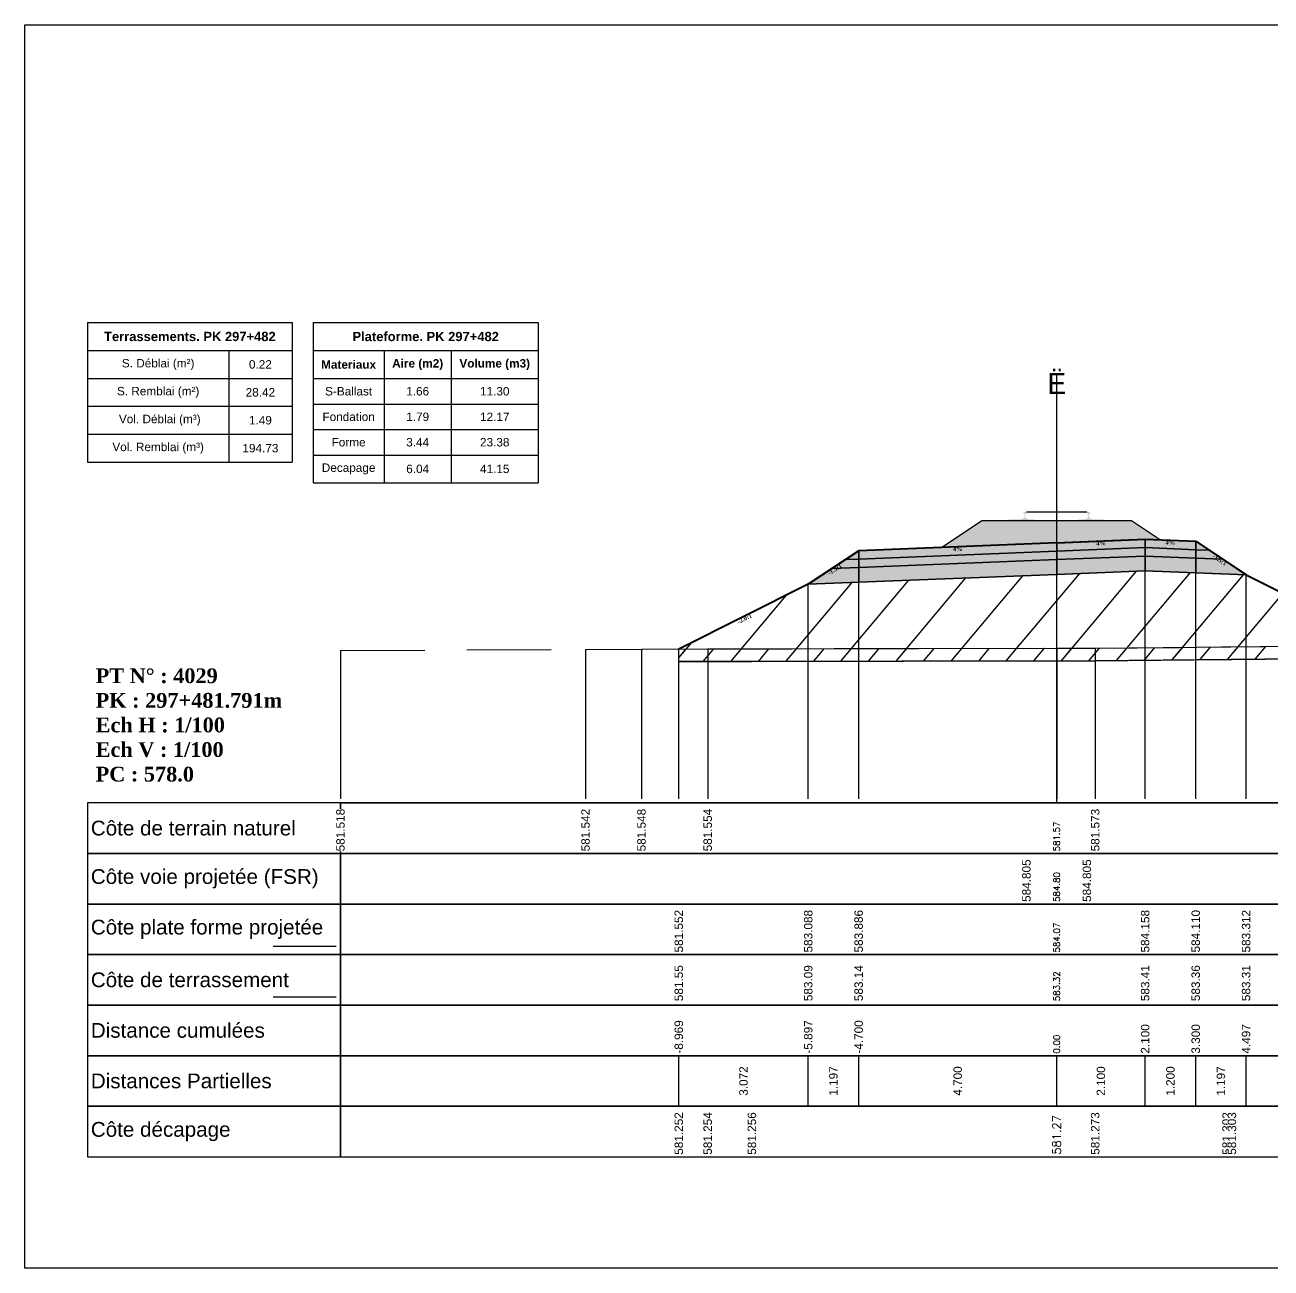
# Model space of a CAD drawing. Header units: millimetres. Extents: x 2762 to 3076, y 916 to 3305.
# Drawn here: x 3026.54 to 3056.12, y 2613.65 to 2643.15 of the extents above; entities that cross this region are included whole.
import ezdxf

# ---------------------------------------------------------------- set-up
doc = ezdxf.new("R2010")
doc.units = ezdxf.units.MM
doc.header["$LTSCALE"] = 2
doc.linetypes.add('CACHE', pattern=[9.525, 6.35, -3.175])
doc.linetypes.add('DASHED', pattern=[0.75, 0.5, -0.25])
for name, color, linetype in [('C-ANNO-TABL', 1, 'Continuous'), ('C-ANNO-TABL-TEXT', 150, 'Continuous'), ('C-ANNO-TABL-TITL', 150, 'Continuous'), ('C-ANNO-TABL-TTBL', 5, 'Continuous'), ('C-ROAD-CORR', 5, 'Continuous'), ('C-ROAD-SCTN', 7, 'Continuous')]:
    doc.layers.add(name, color=color, linetype=linetype)
doc.styles.add('ARIAL', font='arial.ttf')
doc.styles.add('C3D_Etiquette', font='romans.shx')
doc.styles.add('C3D_Profil_Travers', font='romans.shx')
doc.styles.get("Standard").update_dxf_attribs({"font": 'arial.ttf'})

msp = doc.modelspace()

# ---------------------------------------------------------------- hatches: boundary and pattern name
at = {"linetype": 'Continuous', "lineweight": -3}
msp.add_hatch(color=254, dxfattribs=at).paths.add_polyline_path([(3049.812, 2631.205), (3049.812, 2631.39), (3049.927, 2631.411), (3050.275, 2631.411), (3050.275, 2631.416), (3050.201, 2631.416), (3050.201, 2631.426), (3050.202, 2631.427), (3050.204, 2631.428), (3050.205, 2631.428), (3050.225, 2631.43), (3050.228, 2631.43), (3050.231, 2631.432), (3050.259, 2631.442), (3050.262, 2631.443), (3050.263, 2631.445), (3050.264, 2631.446), (3050.265, 2631.45), (3050.266, 2631.457), (3050.267, 2631.466), (3050.268, 2631.477), (3050.268, 2631.501), (3050.267, 2631.516), (3050.267, 2631.523), (3050.266, 2631.529), (3050.265, 2631.533), (3050.265, 2631.535), (3050.264, 2631.539), (3050.263, 2631.54), (3050.262, 2631.542), (3050.261, 2631.543), (3050.26, 2631.544), (3050.244, 2631.549), (3050.242, 2631.551), (3050.241, 2631.552), (3050.24, 2631.553), (3050.24, 2631.556), (3050.24, 2631.574), (3050.241, 2631.578), (3050.242, 2631.581), (3050.244, 2631.583), (3050.246, 2631.585), (3050.249, 2631.586), (3050.25, 2631.586), (3050.254, 2631.587), (3050.258, 2631.588), (3050.261, 2631.588), (3050.265, 2631.588), (3050.27, 2631.588), (3050.273, 2631.588), (3050.276, 2631.588), (3050.28, 2631.588), (3050.283, 2631.588), (3050.287, 2631.588), (3050.292, 2631.588), (3050.295, 2631.588), (3050.299, 2631.587), (3050.303, 2631.586), (3050.304, 2631.586), (3050.306, 2631.585), (3050.309, 2631.583), (3050.311, 2631.581), (3050.312, 2631.578), (3050.312, 2631.574), (3050.312, 2631.556), (3050.312, 2631.553), (3050.312, 2631.552), (3050.311, 2631.551), (3050.309, 2631.549), (3050.293, 2631.544), (3050.292, 2631.543), (3050.29, 2631.542), (3050.289, 2631.54), (3050.289, 2631.539), (3050.288, 2631.535), (3050.287, 2631.533), (3050.287, 2631.529), (3050.286, 2631.523), (3050.285, 2631.516), (3050.285, 2631.501), (3050.285, 2631.477), (3050.286, 2631.466), (3050.287, 2631.457), (3050.288, 2631.45), (3050.289, 2631.446), (3050.29, 2631.445), (3050.291, 2631.443), (3050.293, 2631.442), (3050.322, 2631.432), (3050.325, 2631.43), (3050.328, 2631.43), (3050.348, 2631.428), (3050.349, 2631.428), (3050.35, 2631.427), (3050.351, 2631.426), (3050.351, 2631.416), (3050.277, 2631.416), (3050.277, 2631.411), (3050.481, 2631.411), (3050.613, 2631.38), (3051.447, 2631.38), (3051.578, 2631.411), (3051.782, 2631.411), (3051.782, 2631.416), (3051.708, 2631.416), (3051.708, 2631.426), (3051.709, 2631.427), (3051.711, 2631.428), (3051.712, 2631.428), (3051.732, 2631.43), (3051.735, 2631.43), (3051.738, 2631.432), (3051.766, 2631.442), (3051.769, 2631.443), (3051.77, 2631.445), (3051.771, 2631.446), (3051.772, 2631.45), (3051.773, 2631.457), (3051.774, 2631.466), (3051.775, 2631.477), (3051.775, 2631.501), (3051.774, 2631.516), (3051.774, 2631.523), (3051.773, 2631.529), (3051.772, 2631.533), (3051.772, 2631.535), (3051.771, 2631.539), (3051.77, 2631.54), (3051.769, 2631.542), (3051.768, 2631.543), (3051.767, 2631.544), (3051.751, 2631.549), (3051.749, 2631.551), (3051.748, 2631.552), (3051.747, 2631.553), (3051.747, 2631.556), (3051.747, 2631.574), (3051.748, 2631.578), (3051.749, 2631.581), (3051.751, 2631.583), (3051.753, 2631.585), (3051.756, 2631.586), (3051.757, 2631.586), (3051.761, 2631.587), (3051.765, 2631.588), (3051.768, 2631.588), (3051.772, 2631.588), (3051.777, 2631.588), (3051.78, 2631.588), (3051.783, 2631.588), (3051.787, 2631.588), (3051.79, 2631.588), (3051.794, 2631.588), (3051.799, 2631.588), (3051.802, 2631.588), (3051.806, 2631.587), (3051.81, 2631.586), (3051.811, 2631.586), (3051.813, 2631.585), (3051.816, 2631.583), (3051.818, 2631.581), (3051.819, 2631.578), (3051.819, 2631.574), (3051.819, 2631.556), (3051.819, 2631.553), (3051.819, 2631.552), (3051.818, 2631.551), (3051.816, 2631.549), (3051.8, 2631.544), (3051.799, 2631.543), (3051.797, 2631.542), (3051.796, 2631.54), (3051.796, 2631.539), (3051.795, 2631.535), (3051.794, 2631.533), (3051.794, 2631.529), (3051.793, 2631.523), (3051.792, 2631.516), (3051.792, 2631.501), (3051.792, 2631.477), (3051.793, 2631.466), (3051.794, 2631.457), (3051.795, 2631.45), (3051.796, 2631.446), (3051.797, 2631.445), (3051.798, 2631.443), (3051.8, 2631.442), (3051.829, 2631.432), (3051.832, 2631.43), (3051.835, 2631.43), (3051.855, 2631.428), (3051.856, 2631.428), (3051.857, 2631.427), (3051.858, 2631.426), (3051.858, 2631.416), (3051.784, 2631.416), (3051.784, 2631.411), (3052.132, 2631.411), (3052.247, 2631.39), (3052.247, 2631.205)])
h = msp.add_hatch(dxfattribs=at)
h.set_pattern_fill('GRAVEL', color=252, scale=0.009, style=0)
h.set_pattern_definition([(228.0128, (3048.461781, 2630.97669), (-1.8288, -2.0574), [0.030755, -3.0447435]), (184.96974, (3048.441207, 2630.95383), (2.743199999, 0.228600013), [0.0527764, -5.2248644]), (132.51045, (3048.388629, 2630.949258), (2.286, -2.5146), [0.0372133, -3.684125]), (267.2737, (3048.299475, 2630.892108), (0.2286, 4.572), [0.0480604, -4.7579794]), (292.83365, (3048.297189, 2630.844102), (-1.143, 2.7432), [0.047127, -4.6655827]), (357.2737, (3048.315477, 2630.800668), (-4.572, 0.2286), [0.0480604, -4.7579794]), (37.69424, (3048.363483, 2630.7983815), (-2.9718, -2.286), [0.0635574, -6.2921804]), (72.25533, (3048.413775, 2630.8372435), (1.6002, 5.0292), [0.0600048, -5.940473]), (121.42957, (3048.432063, 2630.894394), (-1.8288, 2.9718), [0.048223, -4.774099]), (175.23636, (3048.406917, 2630.935542), (2.5146, -0.2286), [0.055054, -2.697654]), (222.39744, (3048.352053, 2630.9401135), (-2.7432, -2.5146), [0.071197, -7.0485095]), (138.81407, (3048.52579, 2630.889822), (-1.6002, 1.3716), [0.0243004, -2.405751]), (171.46923, (3048.507501, 2630.905824), (2.9718, -0.4572), [0.0462314, -4.5769175]), (225, (3048.46178, 2630.91268), (-3e-17, -0.2286), [0.032329, -0.29096]), (203.1986, (3048.44578, 2630.940114), (1.143, 0.4572), [0.01741, -1.723556]), (291.8014, (3048.429777, 2630.933256), (-0.2286, 0.6858), [0.024621, -1.206428]), (30.9638, (3048.43892, 2630.910396), (0.6858, 0.4572), [0.039989, -1.292967]), (161.565, (3048.47321, 2630.93097), (0.4572, -0.2286), [0.028916, -0.693981]), (16.38954, (3048.297189, 2630.933256), (2.286, 0.6858), [0.040508, -4.0102944]), (70.34618, (3048.336051, 2630.944686), (-0.9144, -2.5146), [0.033984, -3.3643994]), (293.1986, (3048.47321, 2630.97669), (-0.4572, 1.143), [0.034819, -1.7061465]), (343.61046, (3048.486927, 2630.944686), (-2.286, 0.6858), [0.040508, -4.0102944]), (339.44395, (3048.29719, 2630.791524), (-1.143, 0.4572), [0.039063, -1.914096]), (294.77514, (3048.333765, 2630.777808), (-1.143, 2.5146), [0.0327305, -3.2403234]), (66.8014, (3048.475497, 2630.74809), (0.4572, 1.143), [0.034819, -1.7061465]), (17.35402, (3048.489213, 2630.780094), (-2.9718, -0.9144), [0.0383204, -3.793714]), (69.44395, (3048.363483, 2630.74809), (-0.4572, -1.143), [0.0195316, -1.933628]), (101.3099, (3048.46178, 2630.74809), (-0.2286, 0.9144), [0.011656, -1.1539795]), (165.9638, (3048.459495, 2630.75952), (0.6858, -0.2286), [0.047127, -0.895415]), (186.009, (3048.413775, 2630.77095), (2.286, 0.2286), [0.043674, -4.323723]), (303.69, (3048.43892, 2630.88982), (-0.2286, 0.4572), [0.032969, -0.79126]), (353.15723, (3048.457209, 2630.8623895), (3.8862, -0.4572), [0.05756, -5.698441]), (60.9454, (3048.51436, 2630.855532), (-0.9144, -1.6002), [0.023536, -2.330045]), (90, (3048.5258, 2630.8761), (-0.2286, 0.2286), [0.013716, -0.214884]), (120.25644, (3048.409203, 2630.777808), (0.9144, -1.6002), [0.031758, -3.1440547]), (48.0128, (3048.393201, 2630.80524), (1.8288, 2.0574), [0.06151, -3.0139886]), (0, (3048.43435, 2630.85096), (0.2286, 0.2286), [0.059436, -0.169164]), (325.30485, (3048.493785, 2630.85096), (2.286, -1.6002), [0.036145, -3.5783385]), (254.0546, (3048.523503, 2630.830386), (-0.2286, -0.9144), [0.033285, -1.6309485]), (207.64598, (3048.514359, 2630.798382), (-4.3434, -2.286), [0.054193, -5.365122]), (175.42608, (3048.466353, 2630.7732355), (-2.9718, 0.2286), [0.0573327, -5.675926])])
h.paths.add_polyline_path([(3048.297, 2630.748), (3049.255, 2631.386), (3049.298, 2631.386), (3051.03, 2631.386), (3052.761, 2631.386), (3052.805, 2631.386), (3053.494, 2630.927), (3053.13, 2630.941)])
h = msp.add_hatch(color=30, dxfattribs=at)
h.paths.add_polyline_path([(3054.33, 2630.493), (3054.33, 2630.693), (3054.649, 2630.681), (3054.968, 2630.468)])
h.paths.add_polyline_path([(3053.13, 2630.541), (3053.13, 2630.741), (3054.33, 2630.693), (3054.33, 2630.493)])
h.paths.add_polyline_path([(3051.03, 2630.457), (3051.03, 2630.657), (3053.13, 2630.741), (3053.13, 2630.541)])
h.paths.add_polyline_path([(3046.33, 2630.269), (3046.33, 2630.469), (3051.03, 2630.657), (3051.03, 2630.457)])
h.paths.add_polyline_path([(3045.691, 2630.244), (3046.01, 2630.457), (3046.33, 2630.469), (3046.33, 2630.269)])
h = msp.add_hatch(color=11, dxfattribs=at)
h.paths.add_polyline_path([(3054.33, 2630.693), (3054.33, 2630.893), (3054.649, 2630.681)])
h.paths.add_polyline_path([(3053.13, 2630.741), (3053.13, 2630.941), (3054.33, 2630.893), (3054.33, 2630.693)])
h.paths.add_polyline_path([(3051.03, 2630.657), (3051.03, 2630.857), (3053.13, 2630.941), (3053.13, 2630.741)])
h.paths.add_polyline_path([(3046.33, 2630.469), (3046.33, 2630.669), (3051.03, 2630.857), (3051.03, 2630.657)])
h.paths.add_polyline_path([(3046.01, 2630.457), (3046.33, 2630.669), (3046.33, 2630.469)])
h = msp.add_hatch(color=83, dxfattribs=at)
h.paths.add_polyline_path([(3054.33, 2630.143), (3054.33, 2630.493), (3054.968, 2630.468), (3055.526, 2630.096)])
h.paths.add_polyline_path([(3053.13, 2630.191), (3053.13, 2630.541), (3054.33, 2630.493), (3054.33, 2630.143)])
h.paths.add_polyline_path([(3051.03, 2630.107), (3051.03, 2630.457), (3053.13, 2630.541), (3053.13, 2630.191)])
h.paths.add_polyline_path([(3046.33, 2629.919), (3046.33, 2630.269), (3051.03, 2630.457), (3051.03, 2630.107)])
h.paths.add_polyline_path([(3045.133, 2629.872), (3045.691, 2630.244), (3046.33, 2630.269), (3046.33, 2629.919)])
h = msp.add_hatch(dxfattribs=at)
h.set_pattern_fill('_U', color=3, angle=50, style=0, pattern_type=0)
h.set_pattern_definition([(50, (3061.6616, 2628.1483), (-0.766044, 0.64279), [])])
h.paths.add_polyline_path([(3061.662, 2628.148), (3061.875, 2628.361), (3062.175, 2628.373), (3062.195, 2628.454), (3062.195, 2628.154)])
h.paths.add_polyline_path([(3042.061, 2628.036), (3042.061, 2628.336), (3045.133, 2629.872), (3053.13, 2630.191), (3055.526, 2630.096), (3058.875, 2628.421), (3060.375, 2628.361), (3060.598, 2628.138), (3059.699, 2628.129), (3051.945, 2628.056), (3042.747, 2628.038)])
h = msp.add_hatch(dxfattribs=at)
h.set_pattern_fill('_U', color=150, scale=0.5, angle=50, style=0, pattern_type=0)
h.set_pattern_definition([(50, (3061.66156, 2628.1483), (-0.383022, 0.321394), [])])
h.paths.add_polyline_path([(3061.662, 2628.148), (3061.875, 2628.361), (3062.175, 2628.373), (3062.195, 2628.454), (3062.195, 2628.154)])
h.paths.add_polyline_path([(3058.875, 2628.421), (3059.699, 2628.429), (3062.195, 2628.454), (3062.175, 2628.373), (3061.875, 2628.361), (3061.662, 2628.148), (3060.598, 2628.138), (3060.375, 2628.361)])
h.paths.add_polyline_path([(3042.061, 2628.036), (3042.061, 2628.336), (3042.747, 2628.338), (3051.945, 2628.356), (3058.875, 2628.421), (3060.375, 2628.361), (3060.598, 2628.138), (3059.699, 2628.129), (3051.945, 2628.056), (3042.747, 2628.038)])

# ---------------------------------------------------------------- linework, layer by layer
at = {"color": 7, "linetype": 'Continuous', "lineweight": -3}
for p, q in [((3051.03, 2624.684), (3051.03, 2634.884)), ((3034.029, 2624.684), (3068.031, 2624.684)), ((3042.061, 2617.484), (3042.061, 2618.684)), ((3045.133, 2617.484), (3045.133, 2618.684)), ((3045.133, 2617.484), (3045.133, 2618.684)), ((3046.33, 2617.484), (3046.33, 2618.684)), ((3046.33, 2617.484), (3046.33, 2618.684)), ((3051.03, 2617.484), (3051.03, 2618.684)), ((3051.03, 2617.484), (3051.03, 2618.684)), ((3053.13, 2617.484), (3053.13, 2618.684)), ((3053.13, 2617.484), (3053.13, 2618.684)), ((3054.33, 2617.484), (3054.33, 2618.684)), ((3054.33, 2617.484), (3054.33, 2618.684)), ((3055.526, 2617.484), (3055.526, 2618.684)), ((3055.526, 2617.484), (3055.526, 2618.684))]:
    msp.add_line(p, q, dxfattribs=at)
at = {"color": 251, "linetype": 'Continuous', "lineweight": -3}
for p, q in [((3048.297, 2630.748), (3049.255, 2631.386)), ((3049.255, 2631.386), (3049.298, 2631.386)), ((3049.298, 2631.386), (3051.03, 2631.386)), ((3051.03, 2631.386), (3052.761, 2631.386)), ((3052.761, 2631.386), (3052.805, 2631.386)), ((3052.805, 2631.386), (3053.494, 2630.927)), ((3046.01, 2630.457), (3046.33, 2630.669)), ((3046.33, 2630.669), (3051.03, 2630.857)), ((3046.33, 2630.469), (3046.33, 2630.669)), ((3046.33, 2630.669), (3046.33, 2630.469)), ((3053.13, 2630.941), (3048.297, 2630.748)), ((3051.03, 2630.857), (3053.13, 2630.941)), ((3051.03, 2630.657), (3051.03, 2630.857)), ((3051.03, 2630.857), (3051.03, 2630.657)), ((3053.13, 2630.741), (3051.03, 2630.657)), ((3053.494, 2630.927), (3053.13, 2630.941)), ((3053.13, 2630.741), (3053.13, 2630.941)), ((3053.13, 2630.941), (3054.33, 2630.893)), ((3053.13, 2630.941), (3053.13, 2630.741)), ((3054.33, 2630.693), (3053.13, 2630.741)), ((3054.33, 2630.693), (3054.33, 2630.893)), ((3054.33, 2630.893), (3054.649, 2630.681)), ((3054.33, 2630.893), (3054.33, 2630.693)), ((3054.649, 2630.681), (3054.33, 2630.693)), ((3046.33, 2630.469), (3046.01, 2630.457)), ((3051.03, 2630.657), (3046.33, 2630.469))]:
    msp.add_line(p, q, dxfattribs=at)
at = {"color": 53, "linetype": 'Continuous', "lineweight": -3}
for p, q in [((3051.03, 2630.657), (3053.13, 2630.741)), ((3053.13, 2630.541), (3053.13, 2630.741)), ((3053.13, 2630.741), (3054.33, 2630.693)), ((3053.13, 2630.741), (3053.13, 2630.541)), ((3054.33, 2630.493), (3054.33, 2630.693)), ((3054.33, 2630.693), (3054.649, 2630.681)), ((3054.33, 2630.693), (3054.33, 2630.493)), ((3054.649, 2630.681), (3054.968, 2630.468)), ((3045.691, 2630.244), (3046.01, 2630.457)), ((3046.01, 2630.457), (3046.33, 2630.469)), ((3046.33, 2630.469), (3051.03, 2630.657)), ((3046.33, 2630.269), (3046.33, 2630.469)), ((3046.33, 2630.469), (3046.33, 2630.269)), ((3051.03, 2630.457), (3046.33, 2630.269)), ((3046.33, 2630.269), (3051.03, 2630.457)), ((3051.03, 2630.457), (3051.03, 2630.657)), ((3051.03, 2630.657), (3051.03, 2630.457)), ((3053.13, 2630.541), (3051.03, 2630.457)), ((3051.03, 2630.457), (3053.13, 2630.541)), ((3051.03, 2630.107), (3051.03, 2630.457)), ((3051.03, 2630.457), (3051.03, 2630.107)), ((3054.33, 2630.493), (3053.13, 2630.541)), ((3053.13, 2630.191), (3053.13, 2630.541)), ((3053.13, 2630.541), (3054.33, 2630.493)), ((3053.13, 2630.541), (3053.13, 2630.191)), ((3054.968, 2630.468), (3054.33, 2630.493)), ((3054.33, 2630.143), (3054.33, 2630.493)), ((3054.33, 2630.493), (3054.968, 2630.468)), ((3054.33, 2630.493), (3054.33, 2630.143)), ((3054.968, 2630.468), (3055.526, 2630.096)), ((3045.133, 2629.872), (3045.691, 2630.244)), ((3046.33, 2630.269), (3045.691, 2630.244)), ((3045.691, 2630.244), (3046.33, 2630.269)), ((3046.33, 2629.919), (3046.33, 2630.269)), ((3046.33, 2630.269), (3046.33, 2629.919)), ((3051.03, 2630.107), (3046.33, 2629.919)), ((3053.13, 2630.191), (3051.03, 2630.107)), ((3054.33, 2630.143), (3053.13, 2630.191)), ((3055.526, 2630.096), (3054.33, 2630.143)), ((3046.33, 2629.919), (3045.133, 2629.872))]:
    msp.add_line(p, q, dxfattribs=at)
at = {"color": 253, "linetype": 'Continuous', "lineweight": -3}
for p, q in [((3045.133, 2629.872), (3053.13, 2630.191)), ((3053.13, 2630.191), (3055.526, 2630.096)), ((3055.526, 2630.096), (3058.875, 2628.421)), ((3042.061, 2628.336), (3045.133, 2629.872)), ((3042.061, 2628.336), (3042.747, 2628.338)), ((3042.061, 2628.036), (3042.061, 2628.336)), ((3042.061, 2628.036), (3042.061, 2628.336)), ((3042.747, 2628.338), (3051.945, 2628.356)), ((3051.945, 2628.356), (3058.875, 2628.421)), ((3042.747, 2628.038), (3042.061, 2628.036)), ((3042.747, 2628.038), (3042.061, 2628.036)), ((3051.945, 2628.056), (3042.747, 2628.038)), ((3051.945, 2628.056), (3042.747, 2628.038)), ((3059.699, 2628.129), (3051.945, 2628.056)), ((3059.699, 2628.129), (3051.945, 2628.056))]:
    msp.add_line(p, q, dxfattribs=at)
at = {"color": 8, "linetype": 'CACHE', "lineweight": -3}
for p, q in [((3051.03, 2624.784), (3051.03, 2630.107)), ((3051.03, 2624.784), (3051.03, 2630.107)), ((3053.13, 2624.784), (3053.13, 2630.191)), ((3054.33, 2624.784), (3054.33, 2630.143)), ((3055.526, 2624.784), (3055.526, 2630.096)), ((3045.133, 2624.784), (3045.133, 2629.872)), ((3046.33, 2624.784), (3046.33, 2629.919)), ((3042.061, 2624.784), (3042.061, 2628.336))]:
    msp.add_line(p, q, dxfattribs=at)
at = {"color": 105, "linetype": 'DASHED', "lineweight": -3, "ltscale": 2}
for p, q in [((3034.03, 2628.302), (3039.847, 2628.326)), ((3039.847, 2628.326), (3041.175, 2628.332)), ((3041.175, 2628.332), (3042.747, 2628.338)), ((3042.747, 2628.338), (3051.03, 2628.355)), ((3051.03, 2628.355), (3051.945, 2628.356)), ((3051.945, 2628.356), (3059.699, 2628.429))]:
    msp.add_line(p, q, dxfattribs=at)
at = {"color": 98, "linetype": 'CACHE', "lineweight": -3}
for p, q in [((3034.03, 2628.302), (3034.03, 2624.784)), ((3039.847, 2628.326), (3039.847, 2624.784)), ((3041.175, 2628.332), (3041.175, 2624.784)), ((3042.747, 2628.338), (3042.747, 2624.784)), ((3051.03, 2628.355), (3051.03, 2624.784)), ((3051.945, 2628.356), (3051.945, 2624.784))]:
    msp.add_line(p, q, dxfattribs=at)
at = {"color": 6, "linetype": 'Continuous', "lineweight": -3}
for p, q in [((3042.061, 2628.036), (3042.747, 2628.038)), ((3042.747, 2628.038), (3043.796, 2628.04)), ((3043.796, 2628.04), (3051.03, 2628.055)), ((3051.03, 2628.055), (3051.945, 2628.056)), ((3051.945, 2628.056), (3055.063, 2628.086)), ((3055.063, 2628.086), (3055.189, 2628.087)), ((3055.189, 2628.087), (3058.875, 2628.121))]:
    msp.add_line(p, q, dxfattribs=at)
at = {"color": 154, "linetype": 'Continuous', "lineweight": -3}
msp.add_line((3032.429, 2621.284), (3033.929, 2621.284), dxfattribs=at)
at = {"color": 1, "linetype": 'Continuous', "lineweight": -3}
msp.add_line((3032.429, 2620.084), (3033.929, 2620.084), dxfattribs=at)
at = {"color": 7, "linetype": 'Continuous', "lineweight": -3}
for points in [[(3034.029, 2623.484), (3034.029, 2624.684), (3028.029, 2624.684), (3028.029, 2623.484)], [(3034.029, 2623.484), (3068.031, 2623.484), (3068.031, 2624.684), (3034.029, 2624.684)], [(3034.029, 2622.284), (3034.029, 2623.484), (3028.029, 2623.484), (3028.029, 2622.284)], [(3034.029, 2622.284), (3068.031, 2622.284), (3068.031, 2623.484), (3034.029, 2623.484)], [(3034.029, 2621.084), (3034.029, 2622.284), (3028.029, 2622.284), (3028.029, 2621.084)], [(3034.029, 2621.084), (3068.031, 2621.084), (3068.031, 2622.284), (3034.029, 2622.284)], [(3034.029, 2619.884), (3034.029, 2621.084), (3028.029, 2621.084), (3028.029, 2619.884)], [(3034.029, 2619.884), (3068.031, 2619.884), (3068.031, 2621.084), (3034.029, 2621.084)], [(3034.029, 2618.684), (3034.029, 2619.884), (3028.029, 2619.884), (3028.029, 2618.684)], [(3034.029, 2618.684), (3068.031, 2618.684), (3068.031, 2619.884), (3034.029, 2619.884)], [(3034.029, 2617.484), (3034.029, 2618.684), (3028.029, 2618.684), (3028.029, 2617.484)], [(3034.029, 2617.484), (3068.031, 2617.484), (3068.031, 2618.684), (3034.029, 2618.684)], [(3034.029, 2616.284), (3034.029, 2617.484), (3028.029, 2617.484), (3028.029, 2616.284)], [(3034.029, 2616.284), (3068.031, 2616.284), (3068.031, 2617.484), (3034.029, 2617.484)]]:
    msp.add_3dface(points, dxfattribs=at)
at = {"layer": 'C-ANNO-TABL', "color": 7, "linetype": 'Continuous', "lineweight": -3}
for p, q in [((3028.029, 2635.419), (3031.376, 2635.419)), ((3031.376, 2635.419), (3032.882, 2635.419)), ((3031.376, 2635.419), (3031.376, 2634.757)), ((3033.382, 2635.416), (3035.064, 2635.416)), ((3035.064, 2635.416), (3036.66, 2635.416)), ((3035.064, 2635.416), (3035.064, 2634.754)), ((3036.66, 2635.416), (3038.722, 2635.416)), ((3036.66, 2635.416), (3036.66, 2634.754)), ((3028.029, 2634.757), (3031.376, 2634.757)), ((3031.376, 2634.757), (3032.882, 2634.757)), ((3031.376, 2634.757), (3031.376, 2634.095)), ((3033.382, 2634.754), (3035.064, 2634.754)), ((3035.064, 2634.754), (3036.66, 2634.754)), ((3035.064, 2634.754), (3035.064, 2634.147)), ((3036.66, 2634.754), (3038.722, 2634.754)), ((3036.66, 2634.754), (3036.66, 2634.147)), ((3028.029, 2634.095), (3031.376, 2634.095)), ((3031.376, 2634.095), (3032.882, 2634.095)), ((3031.376, 2634.095), (3031.376, 2633.432)), ((3033.382, 2634.147), (3035.064, 2634.147)), ((3035.064, 2634.147), (3036.66, 2634.147)), ((3035.064, 2634.147), (3035.064, 2633.543)), ((3036.66, 2634.147), (3038.722, 2634.147)), ((3036.66, 2634.147), (3036.66, 2633.543)), ((3028.029, 2633.432), (3031.376, 2633.432)), ((3031.376, 2633.432), (3032.882, 2633.432)), ((3031.376, 2633.432), (3031.376, 2632.77)), ((3033.382, 2633.543), (3035.064, 2633.543)), ((3035.064, 2633.543), (3036.66, 2633.543)), ((3035.064, 2633.543), (3035.064, 2632.939)), ((3036.66, 2633.543), (3038.722, 2633.543)), ((3036.66, 2633.543), (3036.66, 2632.939)), ((3033.382, 2632.939), (3035.064, 2632.939)), ((3035.064, 2632.939), (3036.66, 2632.939)), ((3035.064, 2632.939), (3035.064, 2632.28)), ((3036.66, 2632.939), (3038.722, 2632.939)), ((3036.66, 2632.939), (3036.66, 2632.28))]:
    msp.add_line(p, q, dxfattribs=at)
at = {"layer": 'C-ANNO-TABL-TTBL', "color": 7, "linetype": 'Continuous', "lineweight": -3}
for p, q in [((3028.029, 2636.084), (3032.882, 2636.084)), ((3028.029, 2636.084), (3028.029, 2635.419)), ((3032.882, 2636.084), (3032.882, 2635.419)), ((3033.382, 2636.084), (3038.722, 2636.084)), ((3033.382, 2636.084), (3033.382, 2635.416)), ((3038.722, 2636.084), (3038.722, 2635.416)), ((3028.029, 2635.419), (3028.029, 2634.757)), ((3032.882, 2635.419), (3032.882, 2634.757)), ((3033.382, 2635.416), (3033.382, 2634.754)), ((3038.722, 2635.416), (3038.722, 2634.754)), ((3028.029, 2634.757), (3028.029, 2634.095)), ((3032.882, 2634.757), (3032.882, 2634.095)), ((3033.382, 2634.754), (3033.382, 2634.147)), ((3038.722, 2634.754), (3038.722, 2634.147)), ((3028.029, 2634.095), (3028.029, 2633.432)), ((3032.882, 2634.095), (3032.882, 2633.432)), ((3033.382, 2634.147), (3033.382, 2633.543)), ((3038.722, 2634.147), (3038.722, 2633.543)), ((3028.029, 2633.432), (3028.029, 2632.77)), ((3032.882, 2633.432), (3032.882, 2632.77)), ((3033.382, 2633.543), (3033.382, 2632.939)), ((3038.722, 2633.543), (3038.722, 2632.939)), ((3028.029, 2632.77), (3031.376, 2632.77)), ((3031.376, 2632.77), (3032.882, 2632.77)), ((3033.382, 2632.939), (3033.382, 2632.28)), ((3038.722, 2632.939), (3038.722, 2632.28)), ((3033.382, 2632.28), (3035.064, 2632.28)), ((3035.064, 2632.28), (3036.66, 2632.28)), ((3036.66, 2632.28), (3038.722, 2632.28))]:
    msp.add_line(p, q, dxfattribs=at)
at = {"layer": 'C-ROAD-CORR', "color": 1, "linetype": 'Continuous', "lineweight": 40}
for p, q in [((3046.33, 2630.669), (3045.133, 2629.872)), ((3051.03, 2630.857), (3046.33, 2630.669)), ((3051.03, 2630.857), (3053.13, 2630.941)), ((3053.13, 2630.941), (3054.33, 2630.893)), ((3054.33, 2630.893), (3055.526, 2630.096)), ((3055.526, 2630.096), (3058.875, 2628.421)), ((3045.133, 2629.872), (3042.061, 2628.336))]:
    msp.add_line(p, q, dxfattribs=at)
at = {"layer": 'C-ROAD-CORR', "color": 102, "linetype": 'Continuous', "lineweight": -3, "ltscale": 0.5}
for p, q in [((3051.03, 2630.107), (3046.33, 2629.919)), ((3051.03, 2630.107), (3053.13, 2630.191)), ((3053.13, 2630.191), (3054.33, 2630.143)), ((3054.33, 2630.143), (3055.526, 2630.096)), ((3046.33, 2629.919), (3045.133, 2629.872))]:
    msp.add_line(p, q, dxfattribs=at)
at = {"layer": 'C-ROAD-SCTN', "color": 154, "linetype": 'Continuous', "lineweight": -3}
for p, q in [((3050.312, 2631.588), (3051.03, 2631.588)), ((3051.03, 2631.588), (3051.747, 2631.588)), ((3045.133, 2629.872), (3046.33, 2630.669)), ((3046.33, 2630.669), (3051.03, 2630.857)), ((3051.03, 2630.857), (3053.13, 2630.941)), ((3053.13, 2630.941), (3054.33, 2630.893)), ((3054.33, 2630.893), (3055.526, 2630.096)), ((3055.526, 2630.096), (3058.875, 2628.421)), ((3042.061, 2628.336), (3045.133, 2629.872))]:
    msp.add_line(p, q, dxfattribs=at)
at = {"layer": 'C-ROAD-SCTN', "color": 140, "linetype": 'Continuous', "lineweight": -3}
for p, q in [((3048.297, 2630.748), (3049.255, 2631.386)), ((3049.255, 2631.386), (3049.298, 2631.386)), ((3049.298, 2631.386), (3051.03, 2631.386)), ((3051.03, 2631.386), (3052.761, 2631.386)), ((3052.761, 2631.386), (3052.805, 2631.386)), ((3052.805, 2631.386), (3053.494, 2630.927))]:
    msp.add_line(p, q, dxfattribs=at)
at = {"layer": 'C-ROAD-SCTN', "color": 1, "linetype": 'Continuous', "lineweight": -3}
for p, q in [((3046.33, 2629.919), (3051.03, 2630.107)), ((3051.03, 2630.107), (3053.13, 2630.191)), ((3053.13, 2630.191), (3054.33, 2630.143)), ((3054.33, 2630.143), (3055.526, 2630.096)), ((3055.526, 2630.096), (3058.875, 2628.421)), ((3042.061, 2628.336), (3045.133, 2629.872)), ((3045.133, 2629.872), (3046.33, 2629.919))]:
    msp.add_line(p, q, dxfattribs=at)

# ---------------------------------------------------------------- texts
at = {"color": 7, "linetype": 'Continuous', "lineweight": -3}
for s, insert, char_height, attachment_point, style in [('{\\fWingdings|b0|i0|c2|p0;Ë}', (3051.03, 2634.384), 0.5, 8, 'C3D_Profil_Travers'), ('{\\fTimes New Roman|b1|i0|c0|p18;PT N° : 4029\\PPK : 297+481.791m\\PEch H : 1/100\\PEch V : 1/100\\PPC : 578.0}', (3028.218, 2625.184), 0.35, 7, 'C3D_Profil_Travers'), ('{\\fArial|b0|i0|c0|p34;Côte de terrain naturel}', (3028.104, 2624.084), 0.35, 4, 'C3D_Etiquette'), ('{\\fArial|b0|i0|c0|p34;Côte plate forme projetée}', (3028.104, 2621.684), 0.35, 4, 'C3D_Etiquette'), ('{\\fArial|b0|i0|c0|p34;Côte de terrassement}', (3028.104, 2620.484), 0.35, 4, 'C3D_Etiquette'), ('{\\fArial|b0|i0|c0|p34;Distance cumulées}', (3028.104, 2619.284), 0.35, 4, 'C3D_Etiquette'), ('{\\fArial|b0|i0|c0|p34;Distances Partielles}', (3028.104, 2618.084), 0.35, 4, 'C3D_Etiquette'), ('{\\fArial|b0|i0|c0|p34;Côte décapage}', (3028.104, 2616.884), 0.35, 4, 'C3D_Etiquette')]:
    msp.add_mtext(s, dxfattribs=dict(at, insert=insert, char_height=char_height, attachment_point=attachment_point, style=style))
at = {"color": 7, "linetype": 'Continuous', "lineweight": -3, "char_height": 0.1, "attachment_point": 2, "style": 'C3D_Etiquette'}
for s, insert, width, rotation in [('{\\fTimes New Roman|b1|i0|c0|p18;4%}', (3048.68, 2630.759), 0.42071, 2.2906), ('{\\fTimes New Roman|b1|i0|c0|p18;4%}', (3052.08, 2630.895), 0.37094, 2.2906), ('{\\fTimes New Roman|b1|i0|c0|p18;4%}', (3053.729, 2630.913), 0.42071, 357.7094), ('{\\fTimes New Roman|b1|i0|c0|p18;-1.5:1}', (3054.926, 2630.491), 0.34598, 326.3099), ('{\\fTimes New Roman|b1|i0|c0|p18;-1.5:1}', (3045.733, 2630.267), 0.34598, 33.6901), ('{\\fTimes New Roman|b1|i0|c0|p18;-2.0:1}', (3043.599, 2629.1), 0.34598, 26.5651)]:
    msp.add_mtext(s, dxfattribs=dict(at, insert=insert, width=width, rotation=rotation))
at = {"color": 7, "linetype": 'Continuous', "lineweight": -3, "rotation": 90, "style": 'C3D_Profil_Travers'}
for s, insert, char_height, attachment_point in [('581.57', (3051.03, 2623.534), 0.15, 4), ('584.80', (3051.03, 2622.334), 0.15, 4), ('584.07', (3051.03, 2621.134), 0.15, 4), ('{\\fArial|b0|i0|c0|p34;581.55}', (3042.061, 2619.979), 0.2, 4), ('{\\fArial|b0|i0|c0|p34;583.09}', (3045.133, 2619.979), 0.2, 4), ('{\\fArial|b0|i0|c0|p34;583.14}', (3046.33, 2619.979), 0.2, 4), ('583.32', (3051.03, 2619.979), 0.15, 4), ('{\\fArial|b0|i0|c0|p34;583.41}', (3053.13, 2619.979), 0.2, 4), ('{\\fArial|b0|i0|c0|p34;583.36}', (3054.33, 2619.979), 0.2, 4), ('{\\fArial|b0|i0|c0|p34;583.31}', (3055.526, 2619.979), 0.2, 4), ('0.00', (3051.03, 2618.734), 0.15, 4), ('{\\fArial|b0|i0|c0|p34;3.072}', (3043.597, 2618.084), 0.2, 5), ('{\\fArial|b0|i0|c0|p34;1.197}', (3045.731, 2618.084), 0.2, 5), ('{\\fArial|b0|i0|c0|p34;4.700}', (3048.68, 2618.084), 0.2, 5), ('{\\fArial|b0|i0|c0|p34;2.100}', (3052.08, 2618.084), 0.2, 5), ('{\\fArial|b0|i0|c0|p34;1.200}', (3053.73, 2618.084), 0.2, 5), ('{\\fArial|b0|i0|c0|p34;1.197}', (3054.928, 2618.084), 0.2, 5), ('581.27', (3051.03, 2616.334), 0.2, 4)]:
    msp.add_mtext(s, dxfattribs=dict(at, insert=insert, char_height=char_height, attachment_point=attachment_point))
at = {"color": 7, "linetype": 'Continuous', "lineweight": -3, "insert": (3028.104, 2622.884), "char_height": 0.35, "attachment_point": 4}
msp.add_mtext('{\\fArial|b0|i0|c0|p34;Côte voie projetée (FSR)}', dxfattribs=at)
at = {"layer": 'C-ANNO-TABL-TEXT', "color": 7, "linetype": 'Continuous', "lineweight": -3, "char_height": 0.2, "attachment_point": 5, "style": 'ARIAL'}
for s, insert in [('{\\fArial|b0|i0|c0|p34;\\C7;0.22}', (3032.129, 2635.088)), ('{\\fArial|b0|i0|c0|p34;\\C7;28.42}', (3032.129, 2634.426)), ('{\\fArial|b0|i0|c0|p34;\\C7;S-Ballast}', (3034.223, 2634.451)), ('{\\fArial|b0|i0|c0|p34;\\C7;1.66}', (3035.862, 2634.451)), ('{\\C18;\\c0;11.30}', (3037.691, 2634.451)), ('{\\fArial|b0|i0|c0|p34;\\C7;Fondation}', (3034.223, 2633.845)), ('{\\fArial|b0|i0|c0|p34;\\C7;1.79}', (3035.862, 2633.845)), ('{\\C18;\\c0;12.17}', (3037.691, 2633.845)), ('{\\fArial|b0|i0|c0|p34;\\C7;1.49}', (3032.129, 2633.764)), ('{\\fArial|b0|i0|c0|p34;\\C7;Forme}', (3034.223, 2633.241)), ('{\\fArial|b0|i0|c0|p34;\\C7;3.44}', (3035.862, 2633.241)), ('{\\C18;\\c0;23.38}', (3037.691, 2633.241)), ('{\\fArial|b0|i0|c0|p34;\\C7;194.73}', (3032.129, 2633.101)), ('{\\fArial|b0|i0|c0|p34;\\C7;Decapage}', (3034.223, 2632.609)), ('{\\fArial|b0|i0|c0|p34;\\C7;6.04}', (3035.862, 2632.609)), ('{\\C18;\\c0;41.15}', (3037.691, 2632.609))]:
    msp.add_mtext(s, dxfattribs=dict(at, insert=insert))
at = {"layer": 'C-ANNO-TABL-TITL', "color": 7, "linetype": 'Continuous', "lineweight": -3, "attachment_point": 5, "style": 'ARIAL'}
for s, insert, char_height in [('{\\fArial|b1|i0|c0|p34;\\C7;Terrassements. PK 297+482}', (3030.455, 2635.751), 0.22), ('{\\fArial|b1|i0|c0|p34;\\C18;\\c0;Plateforme. PK 297+482}', (3036.052, 2635.75), 0.22), ('{\\fArial|b0|i0|c0|p34;\\C7;S. Déblai (m²) }', (3029.702, 2635.088), 0.2), ('{\\fArial|b1|i0|c0|p34;\\C7;Materiaux   }', (3034.223, 2635.085), 0.2), ('{\\fArial|b1|i0|c0|p34;\\C7;Aire (m2)}', (3035.862, 2635.085), 0.2), ('{\\fArial|b1|i0|c0|p34;\\C7;Volume (m3)}', (3037.691, 2635.085), 0.2), ('{\\fArial|b0|i0|c0|p34;\\C7;S. Remblai (m²) }', (3029.702, 2634.426), 0.2), ('{\\fArial|b0|i0|c0|p34;\\C7; Vol. Déblai (m³) }', (3029.702, 2633.764), 0.2), ('{\\fArial|b0|i0|c0|p34;\\C7;Vol. Remblai (m³)}', (3029.702, 2633.101), 0.2)]:
    msp.add_mtext(s, dxfattribs=dict(at, insert=insert, char_height=char_height))

# ---------------------------------------------------------------- next in the draw order: texts
at = {"color": 7, "linetype": 'Continuous', "lineweight": -3, "char_height": 0.2, "attachment_point": 4, "rotation": 90, "style": 'C3D_Profil_Travers', "bg_fill": 3, "box_fill_scale": 1.000375, "bg_fill_color": 256, "bg_fill_true_color": 13158600, "bg_fill_transparency": 0}
for s, insert, width in [('{\\fArial|b0|i0|c0|p34;581.518}', (3034.03, 2623.534), 0.99595), ('{\\fArial|b0|i0|c0|p34;581.542}', (3039.847, 2623.534), 0.99347), ('{\\fArial|b0|i0|c0|p34;581.548}', (3041.175, 2623.534), 0.99595), ('{\\fArial|b0|i0|c0|p34;581.554}', (3042.747, 2623.534), 0.99471), ('{\\fArial|b0|i0|c0|p34;581.573}', (3051.945, 2623.534), 0.99553), ('{\\fArial|b0|i0|c0|p34;584.805}', (3050.312, 2622.334), 0.99705), ('{\\fArial|b0|i0|c0|p34;584.805}', (3051.747, 2622.334), 0.99705), ('{\\fArial|b0|i0|c0|p34;581.552}', (3042.061, 2621.134), 0.99347), ('{\\fArial|b0|i0|c0|p34;583.088}', (3045.133, 2621.134), 0.99595), ('{\\fArial|b0|i0|c0|p34;583.886}', (3046.33, 2621.134), 0.99539), ('{\\fArial|b0|i0|c0|p34;584.158}', (3053.13, 2621.134), 0.99595), ('{\\fArial|b0|i0|c0|p34;584.110}', (3054.33, 2621.134), 0.99484), ('{\\fArial|b0|i0|c0|p34;583.312}', (3055.526, 2621.134), 0.99347), ('{\\fArial|b0|i0|c0|p34;\\C256;-8.969}', (3042.061, 2618.734), 0.77879), ('{\\fArial|b0|i0|c0|p34;\\C256;-5.897}', (3045.133, 2618.734), 0.77838), ('{\\fArial|b0|i0|c0|p34;\\C256;-4.700}', (3046.33, 2618.734), 0.77769), ('{\\fArial|b0|i0|c0|p34;\\C256;2.100}', (3053.13, 2618.734), 0.6844), ('{\\fArial|b0|i0|c0|p34;\\C256;3.300}', (3054.33, 2618.734), 0.68082), ('{\\fArial|b0|i0|c0|p34;\\C256;4.497}', (3055.526, 2618.734), 0.68978), ('{\\fArial|b0|i0|c0|p34;581.252}', (3042.061, 2616.334), 0.99347), ('{\\fArial|b0|i0|c0|p34;581.254}', (3042.747, 2616.334), 0.99471), ('{\\fArial|b0|i0|c0|p34;581.256}', (3043.796, 2616.334), 0.99539), ('{\\fArial|b0|i0|c0|p34;581.273}', (3051.945, 2616.334), 0.99553), ('{\\fArial|b0|i0|c0|p34;581.302}', (3055.063, 2616.334), 0.99347)]:
    msp.add_mtext(s, dxfattribs=dict(at, insert=insert, width=width))

# ---------------------------------------------------------------- next in the draw order: texts
at = {"color": 7, "linetype": 'Continuous', "lineweight": -3, "insert": (3055.189, 2616.334), "char_height": 0.2, "width": 0.99553, "attachment_point": 4, "rotation": 90, "style": 'C3D_Profil_Travers', "bg_fill": 3, "box_fill_scale": 1.000375, "bg_fill_color": 256, "bg_fill_true_color": 13158600, "bg_fill_transparency": 0}
msp.add_mtext('{\\fArial|b0|i0|c0|p34;581.303}', dxfattribs=at)

# ---------------------------------------------------------------- next in the draw order: linework, layer by layer
msp.add_lwpolyline([(3026.54, 2643.145), (3075.54, 2643.145), (3075.54, 2613.645), (3026.54, 2613.645)], close=True)

doc.saveas('drawing.dxf')
